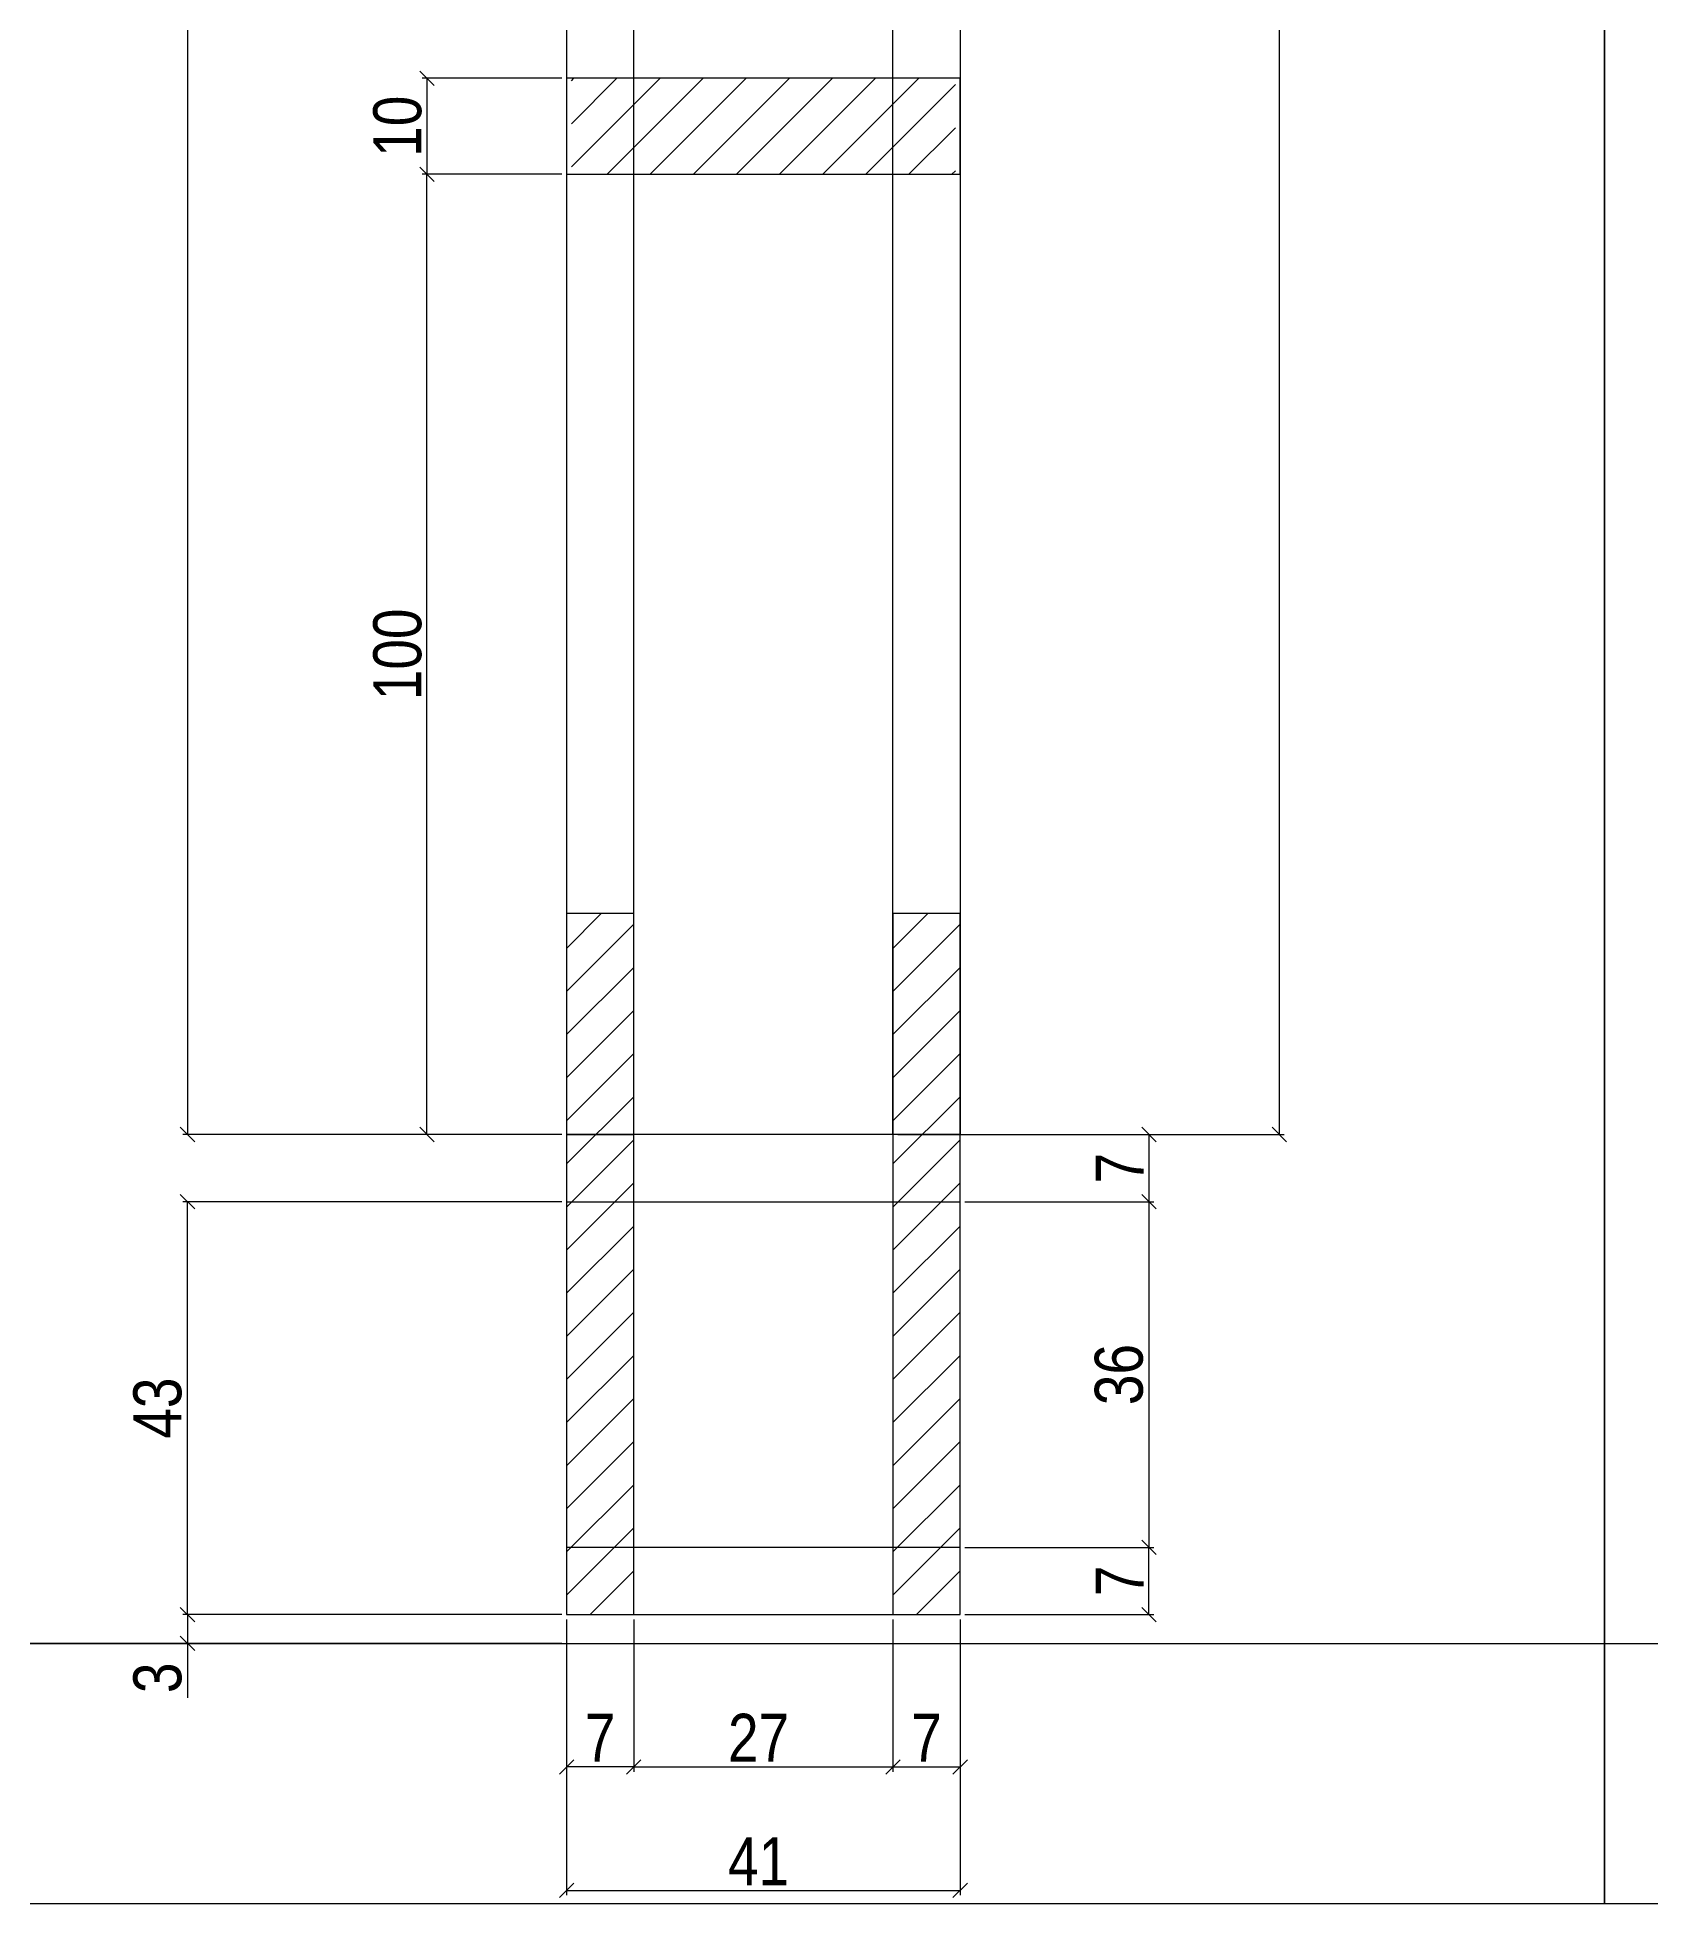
# Model space of a CAD drawing. Header units: millimetres. Extents: x 4248 to 7961, y 1155 to 5765.
# Drawn here: x 5419.6 to 5755.7, y 3461.3 to 3849.5 of the extents above; entities that cross this region are included whole.
import ezdxf

# ---------------------------------------------------------------- set-up
doc = ezdxf.new("R2010")
doc.units = ezdxf.units.MM
for name, color, linetype in [('1', 1, 'Continuous'), ('COTA', 241, 'Continuous'), ('Painéis', 200, 'Continuous'), ('SARR_7x7', 40, 'Continuous'), ('VIGAS', 3, 'Continuous')]:
    doc.layers.add(name, color=color, linetype=linetype)
doc.styles.add('COTA TECNICA 2X', font='techl___.ttf', dxfattribs={"height": 10})
doc.dimstyles.new('SECAO', dxfattribs={"dimscale": 0.333333, "dimtxt": 5, "dimasz": 9, "dimexe": 3, "dimexo": 3, "dimgap": 3, "dimtad": 1, "dimdec": 1, "dimlfac": 0.5, "dimzin": 12, "dimdsep": 46, "dimtxsty": 'COTA TECNICA 2X', "dimblk1": 'OBLIQUE', "dimblk2": 'OBLIQUE', "dimsah": 1, "dimcen": 0.9, "dimclrd": 4, "dimclre": 4, "dimclrt": 240, "dimadec": 1, "dimazin": 3, "dimtfac": 1, "dimtdec": 1, "dimtmove": 0, "dimatfit": 3, "dimfxl": 1, "dimtolj": 1, "dimtzin": 12, "dimarcsym": 0})

# ---------------------------------------------------------------- blocks, each defined once
blk = doc.blocks.new('_Oblique')
at = {"layer": '1', "color": 0, "lineweight": -2}
blk.add_line((-0.5, -0.5), (0.5, 0.5), dxfattribs=at)
blk = doc.blocks.new('*D74')
at = {"layer": 'COTA', "color": 4, "lineweight": -2, "transparency": 16777216}
for p, q in [((5528.86, 4124.91), (5449.9, 4124.91)), ((5450.9, 4124.91), (5450.9, 3620.91)), ((5528.86, 3620.91), (5449.9, 3620.91))]:
    blk.add_line(p, q, dxfattribs=at)
at = {"layer": 'Defpoints', "color": 0, "transparency": 16777216}
for p in [(5529.86, 4124.91), (5450.9, 3620.91), (5529.86, 3620.91)]:
    blk.add_point(p, dxfattribs=at)
at = {"layer": 'COTA', "color": 4, "lineweight": -2, "transparency": 16777216, "xscale": 3, "yscale": 3, "zscale": 3}
for p, rotation in [((5450.9, 4124.91), 90), ((5450.9, 3620.91), 270)]:
    blk.add_blockref('_Oblique', p, dxfattribs=dict(at, rotation=rotation))
at = {"layer": 'COTA', "color": 240, "transparency": 16777216, "insert": (5444.79, 3872.91), "char_height": 10, "attachment_point": 5, "rotation": 90, "style": 'COTA TECNICA 2X'}
blk.add_mtext('\\A1;252', dxfattribs=at)
blk = doc.blocks.new('*D75')
at = {"layer": 'COTA', "color": 4, "lineweight": -2, "transparency": 16777216}
for p, q in [((5529.86, 3519.91), (5529.86, 3462.45)), ((5611.86, 3519.91), (5611.86, 3462.45)), ((5529.86, 3463.45), (5611.86, 3463.45))]:
    blk.add_line(p, q, dxfattribs=at)
at = {"layer": 'Defpoints', "color": 0, "transparency": 16777216}
for p in [(5529.86, 3520.91), (5611.86, 3520.91), (5611.86, 3463.45)]:
    blk.add_point(p, dxfattribs=at)
at = {"layer": 'COTA', "color": 4, "lineweight": -2, "transparency": 16777216, "xscale": 3, "yscale": 3, "zscale": 3, "rotation": 180}
blk.add_blockref('_Oblique', (5529.86, 3463.45), dxfattribs=at)
at = {"layer": 'COTA', "color": 4, "lineweight": -2, "transparency": 16777216, "xscale": 3, "yscale": 3, "zscale": 3}
blk.add_blockref('_Oblique', (5611.86, 3463.45), dxfattribs=at)
at = {"layer": 'COTA', "color": 240, "transparency": 16777216, "insert": (5569.86, 3469.53), "char_height": 10, "attachment_point": 5, "style": 'COTA TECNICA 2X'}
blk.add_mtext('\\A1;41', dxfattribs=at)
blk = doc.blocks.new('*D76')
at = {"layer": 'COTA', "color": 4, "lineweight": -2, "transparency": 16777216}
for p, q in [((5543.86, 3519.91), (5543.86, 3488.17)), ((5597.86, 3519.91), (5597.86, 3488.17)), ((5543.86, 3489.17), (5597.86, 3489.17))]:
    blk.add_line(p, q, dxfattribs=at)
at = {"layer": 'Defpoints', "color": 0, "transparency": 16777216}
for p in [(5543.86, 3520.91), (5597.86, 3520.91), (5597.86, 3489.17)]:
    blk.add_point(p, dxfattribs=at)
at = {"layer": 'COTA', "color": 4, "lineweight": -2, "transparency": 16777216, "xscale": 3, "yscale": 3, "zscale": 3, "rotation": 180}
blk.add_blockref('_Oblique', (5543.86, 3489.17), dxfattribs=at)
at = {"layer": 'COTA', "color": 4, "lineweight": -2, "transparency": 16777216, "xscale": 3, "yscale": 3, "zscale": 3}
blk.add_blockref('_Oblique', (5597.86, 3489.17), dxfattribs=at)
at = {"layer": 'COTA', "color": 240, "transparency": 16777216, "insert": (5569.86, 3495.24), "char_height": 10, "attachment_point": 5, "style": 'COTA TECNICA 2X'}
blk.add_mtext('\\A1;27', dxfattribs=at)
blk = doc.blocks.new('*D77')
at = {"layer": 'COTA', "color": 4, "lineweight": -2, "transparency": 16777216}
blk.add_line((5597.86, 3489.17), (5611.86, 3489.17), dxfattribs=at)
at = {"layer": 'Defpoints', "color": 0, "transparency": 16777216}
for p in [(5597.86, 3489.17), (5611.86, 3489.17), (5611.86, 3489.17)]:
    blk.add_point(p, dxfattribs=at)
at = {"layer": 'COTA', "color": 4, "lineweight": -2, "transparency": 16777216, "xscale": 3, "yscale": 3, "zscale": 3, "rotation": 180}
blk.add_blockref('_Oblique', (5597.86, 3489.17), dxfattribs=at)
at = {"layer": 'COTA', "color": 4, "lineweight": -2, "transparency": 16777216, "xscale": 3, "yscale": 3, "zscale": 3}
blk.add_blockref('_Oblique', (5611.86, 3489.17), dxfattribs=at)
at = {"layer": 'COTA', "color": 240, "transparency": 16777216, "insert": (5604.86, 3495.24), "char_height": 10, "attachment_point": 5, "style": 'COTA TECNICA 2X'}
blk.add_mtext('\\A1;7', dxfattribs=at)
blk = doc.blocks.new('*D78')
at = {"layer": 'COTA', "color": 4, "lineweight": -2, "transparency": 16777216}
blk.add_line((5543.86, 3489.17), (5529.86, 3489.17), dxfattribs=at)
at = {"layer": 'Defpoints', "color": 0, "transparency": 16777216}
for p in [(5529.86, 3489.17), (5529.86, 3489.17), (5543.86, 3489.17)]:
    blk.add_point(p, dxfattribs=at)
at = {"layer": 'COTA', "color": 4, "lineweight": -2, "transparency": 16777216, "xscale": 3, "yscale": 3, "zscale": 3, "rotation": 180}
blk.add_blockref('_Oblique', (5529.86, 3489.17), dxfattribs=at)
at = {"layer": 'COTA', "color": 4, "lineweight": -2, "transparency": 16777216, "xscale": 3, "yscale": 3, "zscale": 3}
blk.add_blockref('_Oblique', (5543.86, 3489.17), dxfattribs=at)
at = {"layer": 'COTA', "color": 240, "transparency": 16777216, "insert": (5536.86, 3495.24), "char_height": 10, "attachment_point": 5, "style": 'COTA TECNICA 2X'}
blk.add_mtext('\\A1;7', dxfattribs=at)
blk = doc.blocks.new('*D79')
at = {"layer": 'COTA', "color": 4, "lineweight": -2, "transparency": 16777216}
for p, q in [((5528.86, 3840.93), (5499.76, 3840.93)), ((5500.76, 3840.93), (5500.76, 3820.93)), ((5528.86, 3820.93), (5499.76, 3820.93))]:
    blk.add_line(p, q, dxfattribs=at)
at = {"layer": 'Defpoints', "color": 0, "transparency": 16777216}
for p in [(5529.86, 3840.93), (5500.76, 3820.93), (5529.86, 3820.93)]:
    blk.add_point(p, dxfattribs=at)
at = {"layer": 'COTA', "color": 4, "lineweight": -2, "transparency": 16777216, "xscale": 3, "yscale": 3, "zscale": 3}
for p, rotation in [((5500.76, 3840.93), 90), ((5500.76, 3820.93), 270)]:
    blk.add_blockref('_Oblique', p, dxfattribs=dict(at, rotation=rotation))
at = {"layer": 'COTA', "color": 240, "transparency": 16777216, "insert": (5494.66, 3830.93), "char_height": 10, "attachment_point": 5, "rotation": 90, "style": 'COTA TECNICA 2X'}
blk.add_mtext('\\A1;10', dxfattribs=at)
blk = doc.blocks.new('*D82')
at = {"layer": 'COTA', "color": 4, "lineweight": -2, "transparency": 16777216}
for p, q in [((5542.86, 4160.91), (5406.4, 4160.91)), ((5407.4, 4160.91), (5407.4, 3514.91)), ((5528.86, 3514.91), (5406.4, 3514.91))]:
    blk.add_line(p, q, dxfattribs=at)
at = {"layer": 'Defpoints', "color": 0, "transparency": 16777216}
for p in [(5543.86, 4160.91), (5407.4, 3514.91), (5529.86, 3514.91)]:
    blk.add_point(p, dxfattribs=at)
at = {"layer": 'COTA', "color": 4, "lineweight": -2, "transparency": 16777216, "xscale": 3, "yscale": 3, "zscale": 3}
for p, rotation in [((5407.4, 4160.91), 90), ((5407.4, 3514.91), 270)]:
    blk.add_blockref('_Oblique', p, dxfattribs=dict(at, rotation=rotation))
at = {"layer": 'COTA', "color": 240, "transparency": 16777216, "insert": (5401.18, 3837.91), "char_height": 10, "attachment_point": 5, "rotation": 90, "style": 'COTA TECNICA 2X'}
blk.add_mtext('\\A1;323', dxfattribs=at)
blk = doc.blocks.new('*D83')
at = {"layer": 'COTA', "color": 4, "lineweight": -2, "transparency": 16777216}
for p, q in [((5528.86, 3520.91), (5449.9, 3520.91)), ((5450.9, 3520.91), (5450.9, 3514.91)), ((5528.86, 3514.91), (5449.9, 3514.91)), ((5450.9, 3514.91), (5450.9, 3503.58))]:
    blk.add_line(p, q, dxfattribs=at)
at = {"layer": 'Defpoints', "color": 0, "transparency": 16777216}
for p in [(5529.86, 3520.91), (5450.9, 3514.91), (5529.86, 3514.91)]:
    blk.add_point(p, dxfattribs=at)
at = {"layer": 'COTA', "color": 4, "lineweight": -2, "transparency": 16777216, "xscale": 3, "yscale": 3, "zscale": 3}
for p, rotation in [((5450.9, 3520.91), 90), ((5450.9, 3514.91), 270)]:
    blk.add_blockref('_Oblique', p, dxfattribs=dict(at, rotation=rotation))
at = {"layer": 'COTA', "color": 240, "transparency": 16777216, "insert": (5444.68, 3507.74), "char_height": 10, "attachment_point": 5, "rotation": 90, "style": 'COTA TECNICA 2X'}
blk.add_mtext('\\A1;3', dxfattribs=at)
blk = doc.blocks.new('*D86')
at = {"layer": 'COTA', "color": 4, "lineweight": -2, "transparency": 16777216}
for p, q in [((5528.86, 3820.93), (5499.76, 3820.93)), ((5500.76, 3620.91), (5500.76, 3820.93)), ((5527.86, 3620.91), (5499.76, 3620.91))]:
    blk.add_line(p, q, dxfattribs=at)
at = {"layer": 'Defpoints', "color": 0, "transparency": 16777216}
for p in [(5500.76, 3820.93), (5529.86, 3820.93), (5528.86, 3620.91)]:
    blk.add_point(p, dxfattribs=at)
at = {"layer": 'COTA', "color": 4, "lineweight": -2, "transparency": 16777216, "xscale": 3, "yscale": 3, "zscale": 3}
for p, rotation in [((5500.76, 3820.93), 90), ((5500.76, 3620.91), 270)]:
    blk.add_blockref('_Oblique', p, dxfattribs=dict(at, rotation=rotation))
at = {"layer": 'COTA', "color": 240, "transparency": 16777216, "insert": (5494.66, 3720.92), "char_height": 10, "attachment_point": 5, "rotation": 90, "style": 'COTA TECNICA 2X'}
blk.add_mtext('\\A1;100', dxfattribs=at)
blk = doc.blocks.new('*D88')
at = {"layer": 'COTA', "color": 4, "lineweight": -2, "transparency": 16777216}
for p, q in [((5613.86, 4116.88), (5679.34, 4116.88)), ((5678.34, 4116.88), (5678.34, 3620.91)), ((5613.86, 3620.91), (5679.34, 3620.91))]:
    blk.add_line(p, q, dxfattribs=at)
at = {"layer": 'Defpoints', "color": 0, "transparency": 16777216}
for p in [(5612.86, 4116.88), (5612.86, 3620.91), (5678.34, 3620.91)]:
    blk.add_point(p, dxfattribs=at)
at = {"layer": 'COTA', "color": 4, "lineweight": -2, "transparency": 16777216, "xscale": 3, "yscale": 3, "zscale": 3}
for p, rotation in [((5678.34, 4116.88), 90), ((5678.34, 3620.91), 270)]:
    blk.add_blockref('_Oblique', p, dxfattribs=dict(at, rotation=rotation))
at = {"layer": 'COTA', "color": 240, "transparency": 16777216, "insert": (5672.24, 3868.9), "char_height": 10, "attachment_point": 5, "rotation": 90, "style": 'COTA TECNICA 2X'}
blk.add_mtext('\\A1;248', dxfattribs=at)
blk = doc.blocks.new('*D89')
at = {"layer": 'COTA', "color": 4, "lineweight": -2, "transparency": 16777216}
for p, q in [((5598.86, 3620.91), (5652.19, 3620.91)), ((5651.19, 3620.91), (5651.19, 3606.91)), ((5616.92, 3606.91), (5652.19, 3606.91))]:
    blk.add_line(p, q, dxfattribs=at)
at = {"layer": 'Defpoints', "color": 0, "transparency": 16777216}
for p in [(5597.86, 3620.91), (5615.92, 3606.91), (5651.19, 3606.91)]:
    blk.add_point(p, dxfattribs=at)
at = {"layer": 'COTA', "color": 4, "lineweight": -2, "transparency": 16777216, "xscale": 3, "yscale": 3, "zscale": 3}
for p, rotation in [((5651.19, 3620.91), 90), ((5651.19, 3606.91), 270)]:
    blk.add_blockref('_Oblique', p, dxfattribs=dict(at, rotation=rotation))
at = {"layer": 'COTA', "color": 240, "transparency": 16777216, "insert": (5645.12, 3613.91), "char_height": 10, "attachment_point": 5, "rotation": 90, "style": 'COTA TECNICA 2X'}
blk.add_mtext('\\A1;7', dxfattribs=at)
blk = doc.blocks.new('*D1135')
at = {"layer": 'COTA', "color": 4, "lineweight": -2, "transparency": 16777216}
for p, q in [((5528.86, 3606.91), (5449.9, 3606.91)), ((5450.9, 3520.91), (5450.9, 3606.91)), ((5528.86, 3520.91), (5449.9, 3520.91))]:
    blk.add_line(p, q, dxfattribs=at)
at = {"layer": 'Defpoints', "color": 0, "transparency": 16777216}
for p in [(5450.9, 3606.91), (5529.86, 3606.91), (5529.86, 3520.91)]:
    blk.add_point(p, dxfattribs=at)
at = {"layer": 'COTA', "color": 4, "lineweight": -2, "transparency": 16777216, "xscale": 3, "yscale": 3, "zscale": 3}
for p, rotation in [((5450.9, 3606.91), 90), ((5450.9, 3520.91), 270)]:
    blk.add_blockref('_Oblique', p, dxfattribs=dict(at, rotation=rotation))
at = {"layer": 'COTA', "color": 240, "transparency": 16777216, "insert": (5444.68, 3563.91), "char_height": 10, "attachment_point": 5, "rotation": 90, "style": 'COTA TECNICA 2X'}
blk.add_mtext('\\A1;43', dxfattribs=at)
blk = doc.blocks.new('*D1136')
at = {"layer": 'COTA', "color": 4, "lineweight": -2, "transparency": 16777216}
for p, q in [((5612.86, 3606.91), (5652.19, 3606.91)), ((5651.19, 3606.91), (5651.19, 3534.91)), ((5612.86, 3534.91), (5652.19, 3534.91))]:
    blk.add_line(p, q, dxfattribs=at)
at = {"layer": 'Defpoints', "color": 0, "transparency": 16777216}
for p in [(5611.86, 3606.91), (5611.86, 3534.91), (5651.19, 3534.91)]:
    blk.add_point(p, dxfattribs=at)
at = {"layer": 'COTA', "color": 4, "lineweight": -2, "transparency": 16777216, "xscale": 3, "yscale": 3, "zscale": 3}
for p, rotation in [((5651.19, 3606.91), 90), ((5651.19, 3534.91), 270)]:
    blk.add_blockref('_Oblique', p, dxfattribs=dict(at, rotation=rotation))
at = {"layer": 'COTA', "color": 240, "transparency": 16777216, "insert": (5644.97, 3570.91), "char_height": 10, "attachment_point": 5, "rotation": 90, "style": 'COTA TECNICA 2X'}
blk.add_mtext('\\A1;36', dxfattribs=at)
blk = doc.blocks.new('*D1137')
at = {"layer": 'COTA', "color": 4, "lineweight": -2, "transparency": 16777216}
for p, q in [((5612.86, 3534.91), (5652.19, 3534.91)), ((5651.19, 3520.91), (5651.19, 3534.91)), ((5612.86, 3520.91), (5652.19, 3520.91))]:
    blk.add_line(p, q, dxfattribs=at)
at = {"layer": 'Defpoints', "color": 0, "transparency": 16777216}
for p in [(5611.86, 3534.91), (5651.19, 3534.91), (5611.86, 3520.91)]:
    blk.add_point(p, dxfattribs=at)
at = {"layer": 'COTA', "color": 4, "lineweight": -2, "transparency": 16777216, "xscale": 3, "yscale": 3, "zscale": 3}
for p, rotation in [((5651.19, 3534.91), 90), ((5651.19, 3520.91), 270)]:
    blk.add_blockref('_Oblique', p, dxfattribs=dict(at, rotation=rotation))
at = {"layer": 'COTA', "color": 240, "transparency": 16777216, "insert": (5645.12, 3527.91), "char_height": 10, "attachment_point": 5, "rotation": 90, "style": 'COTA TECNICA 2X'}
blk.add_mtext('\\A1;7', dxfattribs=at)

msp = doc.modelspace()

# ---------------------------------------------------------------- hatches: boundary and pattern name
at = {"layer": 'COTA'}
h = msp.add_hatch(dxfattribs=at)
h.set_pattern_fill('ANSI31', color=256, scale=2, style=0)
h.set_pattern_definition([(45, (-20597.7424, -193451.867), (-4.49012806, 4.49012806), [])])
h.paths.add_polyline_path([(5610.86, 3840.93), (5530.86, 3840.93), (5530.86, 3820.93), (5610.86, 3820.93)])
h = msp.add_hatch(dxfattribs=at)
h.set_pattern_fill('ANSI31', color=256, scale=2, style=0)
h.set_pattern_definition([(45, (-14314.357, -2202.282), (-4.490128, 4.490128), [])])
h.paths.add_polyline_path([(5529.86, 3520.91), (5543.86, 3520.91), (5543.86, 3666.91), (5529.86, 3666.91)])
h = msp.add_hatch(dxfattribs=at)
h.set_pattern_fill('ANSI31', color=256, scale=2, style=0)
h.set_pattern_definition([(45, (-14246.357, -2202.282), (-4.490128, 4.490128), [])])
h.paths.add_polyline_path([(5597.86, 3520.91), (5611.86, 3520.91), (5611.86, 3666.91), (5597.86, 3666.91)])

# ---------------------------------------------------------------- linework, layer by layer
at = {"linetype": 'Continuous'}
for points in [[(5551.86, 3606.91), (5611.86, 3606.91), (5611.86, 3620.91), (5529.86, 3620.91), (5529.86, 3606.91), (5551.86, 3606.91)], [(5551.86, 3520.91), (5611.86, 3520.91), (5611.86, 3534.91), (5529.86, 3534.91), (5529.86, 3520.91), (5551.86, 3520.91)]]:
    msp.add_lwpolyline(points, dxfattribs=at)
at = {"layer": 'COTA', "color": 1}
msp.add_line((4247.57, 3514.91), (7744.04, 3514.91), dxfattribs=at)
at = {"layer": 'Painéis'}
msp.add_lwpolyline([(5529.86, 3820.93), (5611.86, 3820.93), (5611.86, 3840.93), (5529.86, 3840.93), (5529.86, 3820.93)], dxfattribs=at)
for points in [[(5529.86, 3520.91), (5543.86, 3520.91), (5543.86, 3666.91), (5529.86, 3666.91)], [(5597.86, 3520.91), (5611.86, 3520.91), (5611.86, 3666.91), (5597.86, 3666.91)]]:
    msp.add_lwpolyline(points, close=True, dxfattribs=at)
at = {"layer": 'SARR_7x7', "linetype": 'Continuous'}
for points in [[(5529.86, 3620.91), (5543.86, 3620.91), (5543.86, 4124.91), (5529.86, 4124.91)], [(5611.86, 3620.91), (5597.86, 3620.91), (5597.86, 4116.88), (5611.86, 4116.88)]]:
    msp.add_lwpolyline(points, close=True, dxfattribs=at)
at = {"layer": 'VIGAS'}
for points in [[(5746.06, 3460.65), (5246.56, 3460.65), (5246.56, 4268.95), (5746.06, 4268.95)], [(6245.55, 3460.65), (5746.06, 3460.65), (5746.06, 4268.95), (6245.55, 4268.95)]]:
    msp.add_lwpolyline(points, close=True, dxfattribs=at)

# ---------------------------------------------------------------- dimensions: what is measured, and where the dimension line sits
at = {"layer": 'COTA', "color": 3}
for base, p1, p2, picture, middle in [((5407.4, 3514.91), (5543.86, 4160.91), (5529.86, 3514.91), '*D82', (5401.18, 3837.91)), ((5450.9, 3620.91), (5529.86, 4124.91), (5529.86, 3620.91), '*D74', (5444.79, 3872.91)), ((5678.34, 3620.91), (5612.86, 4116.88), (5612.86, 3620.91), '*D88', (5672.24, 3868.9)), ((5500.76, 3820.93), (5529.86, 3840.93), (5529.86, 3820.93), '*D79', (5494.66, 3830.93)), ((5500.76, 3820.93), (5528.86, 3620.91), (5529.86, 3820.93), '*D86', (5494.66, 3720.92)), ((5651.19, 3606.91), (5597.86, 3620.91), (5615.92, 3606.91), '*D89', (5645.12, 3613.91)), ((5450.9, 3606.91), (5529.86, 3520.91), (5529.86, 3606.91), '*D1135', (5444.68, 3563.91)), ((5651.19, 3534.91), (5611.86, 3606.91), (5611.86, 3534.91), '*D1136', (5644.97, 3570.91)), ((5450.9, 3514.91), (5529.86, 3520.91), (5529.86, 3514.91), '*D83', (5444.68, 3507.74))]:
    dim = msp.add_linear_dim(base=base, p1=p1, p2=p2, angle=90, dimstyle='SECAO', dxfattribs=at)
    dim.commit()
    dim.dimension.update_dxf_attribs({"geometry": picture, "text_midpoint": middle})
dim = msp.add_linear_dim(base=(5651.19, 3534.91), p1=(5611.86, 3520.91), p2=(5611.86, 3534.91), angle=90, dimstyle='SECAO', dxfattribs=at)
dim.commit()
dim.dimension.update_dxf_attribs({"geometry": '*D1137', "text_midpoint": (5651.19, 3527.91), "dimtype": 160})
for base, p1, p2, picture, middle in [((5611.86, 3463.45), (5529.86, 3520.91), (5611.86, 3520.91), '*D75', (5569.86, 3463.45)), ((5597.86, 3489.17), (5543.86, 3520.91), (5597.86, 3520.91), '*D76', (5569.86, 3489.17)), ((5611.86, 3489.17), (5597.86, 3489.17), (5611.86, 3489.17), '*D77', (5604.86, 3489.17))]:
    dim = msp.add_linear_dim(base=base, p1=p1, p2=p2, dimstyle='SECAO', dxfattribs=at)
    dim.commit()
    dim.dimension.update_dxf_attribs({"geometry": picture, "text_midpoint": middle, "dimtype": 160})
dim = msp.add_linear_dim(base=(5529.86, 3489.17), p1=(5543.86, 3489.17), p2=(5529.86, 3489.17), dimstyle='SECAO', dxfattribs=at)
dim.commit()
dim.dimension.update_dxf_attribs({"geometry": '*D78', "text_midpoint": (5536.86, 3495.24)})

doc.saveas('drawing.dxf')
